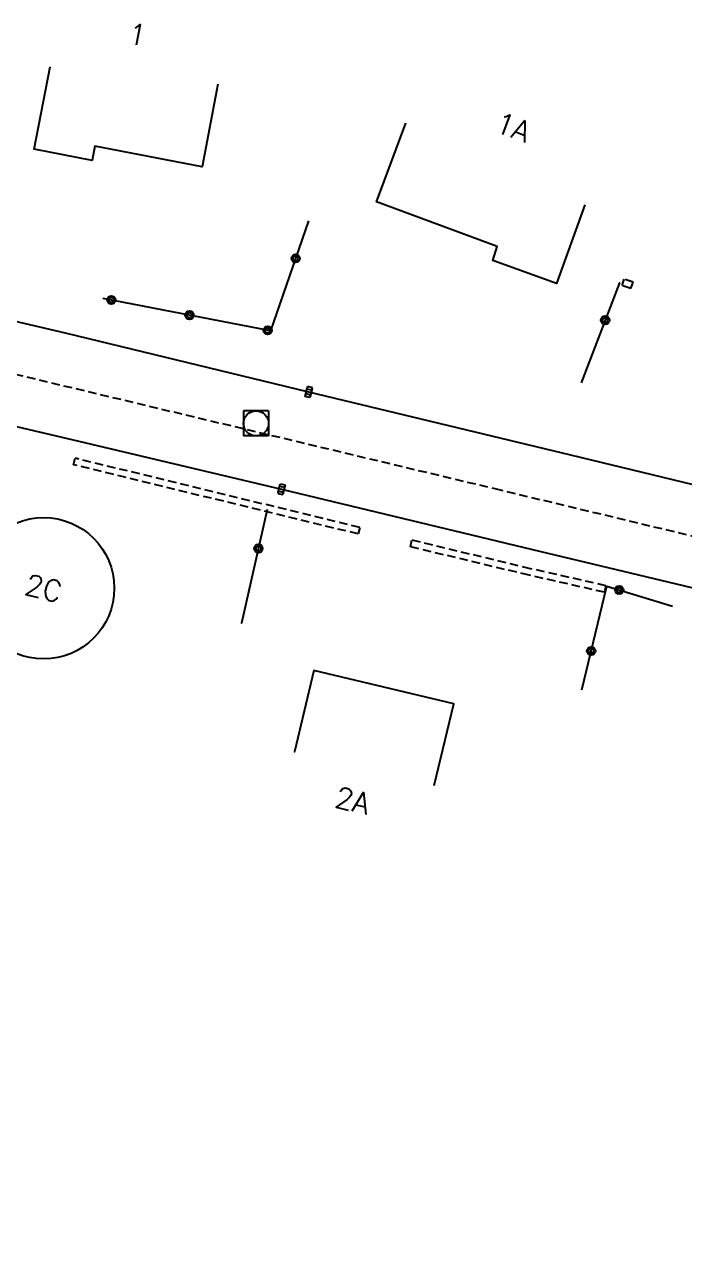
# Model space of a CAD drawing. Header units: millimetres. Extents: x 114000 to 115000, y 122000 to 123000.
# Drawn here: x 114818 to 114857.4, y 122380.9 to 122454.2 of the extents above; entities that cross this region are included whole.
import ezdxf
from ezdxf.enums import TextEntityAlignment as Align

# ---------------------------------------------------------------- set-up
doc = ezdxf.new("R2010")
doc.units = ezdxf.units.MM
doc.linetypes.add('DASHED', pattern=[0.75, 0.5, -0.25])
doc.layers.get('0').update_dxf_attribs({"linetype": 'CONTINUOUS'})
for name, color, linetype in [('W0001', 6, 'DASHED'), ('W0008', 7, 'CONTINUOUS'), ('W0100', 7, 'CONTINUOUS'), ('W0112', 1, 'DASHED'), ('W0322', 7, 'CONTINUOUS'), ('W0400', 7, 'CONTINUOUS'), ('W0420', 7, 'CONTINUOUS'), ('W0991', 7, 'CONTINUOUS'), ('W1102', 7, 'CONTINUOUS')]:
    doc.layers.add(name, color=color, linetype=linetype)
doc.styles.get("Standard").update_dxf_attribs({"font": 'romans.shx', "width": 0.85})

# ---------------------------------------------------------------- blocks, each defined once
blk = doc.blocks.new('t322o')
at = {"color": 0, "linetype": 'Continuous'}
for radius in [0.25, 0.15]:
    blk.add_circle((0, 0), radius, dxfattribs=at)
blk = doc.blocks.new('T400')
for p, q in [((-0.15, 0.3), (0.15, 0.3)), ((-0.15, -0.25), (-0.15, 0.3)), ((-0.15, 0.15), (0.15, 0.15)), ((-0.15, 0), (0.15, 0)), ((0.15, 0.3), (0.15, -0.25)), ((-0.15, -0.15), (0.15, -0.15)), ((-0.15, -0.25), (-0.15, -0.3)), ((-0.15, -0.3), (0.15, -0.3)), ((0.15, -0.3), (0.15, -0.25))]:
    blk.add_line(p, q)
blk = doc.blocks.new('T420')
for p, q in [((0.75, 0.75), (-0.75, 0.75)), ((-0.75, 0.75), (-0.75, -0.75)), ((0.75, 0.75), (0.75, -0.75)), ((0.75, -0.75), (-0.75, -0.75))]:
    blk.add_line(p, q)
blk.add_ellipse((0, 0), major_axis=(-0.53, 0.53), ratio=1, start_param=3.926991, end_param=10.210176)

msp = doc.modelspace()

# ---------------------------------------------------------------- linework, layer by layer
at = {"layer": 'W0001'}
msp.add_lwpolyline([(114801.908, 122424.439), (114805.175, 122430.692), (114809.848, 122433.027), (114814.518, 122434.1), (114846.066, 122426.576), (114879.25, 122418.63), (114897.844, 122413.991), (114909.025, 122410.782), (114939.264, 122401.02), (114976.808, 122388.458), (115000, 122380.879)], dxfattribs=at)
at = {"layer": 'W0008'}
msp.add_lwpolyline([(114873.878, 122422.955), (114850.608, 122428.56), (114834.974, 122432.326), (114820.47, 122435.83), (114809.983, 122438.289), (114800.612, 122440.572), (114799.996, 122437.88), (114797.009, 122426.141), (114806.807, 122422.737), (114808.147, 122425.769), (114812.765, 122431.382), (114820.506, 122429.583), (114833.349, 122426.542), (114848.33, 122422.956), (114871.78, 122417.34)], dxfattribs=at)
at = {"layer": 'W0100'}
for points in [[(114829.551, 122450.671), (114828.615, 122445.76), (114822.225, 122446.978), (114822.058, 122446.121), (114818.59, 122446.8), (114819.55, 122451.706), (114819.55, 122451.706), (114819.55, 122451.706), (114819.55, 122451.706), (114819.55, 122451.706), (114819.55, 122451.706), (114819.55, 122451.706), (114819.55, 122451.706), (114819.55, 122451.706), (114819.55, 122451.706), (114819.55, 122451.706), (114819.55, 122451.706), (114819.55, 122451.706), (114819.55, 122451.706), (114819.55, 122451.706), (114819.55, 122451.706), (114819.55, 122451.706), (114819.55, 122451.706), (114819.55, 122451.706), (114819.55, 122451.706), (114819.55, 122451.706), (114819.55, 122451.706), (114819.55, 122451.706), (114819.55, 122451.706), (114819.55, 122451.706), (114819.55, 122451.706), (114819.55, 122451.706), (114819.55, 122451.706), (114819.55, 122451.706), (114819.55, 122451.706), (114819.55, 122451.706), (114819.55, 122451.706), (114819.55, 122451.706), (114819.55, 122451.706), (114819.55, 122451.706), (114819.55, 122451.706), (114819.55, 122451.706), (114819.55, 122451.706), (114819.55, 122451.706), (114819.55, 122451.706), (114819.55, 122451.706), (114819.55, 122451.706), (114819.55, 122451.706), (114819.55, 122451.706), (114819.55, 122451.706), (114819.55, 122451.706), (114819.55, 122451.706), (114819.55, 122451.706), (114819.55, 122451.706), (114819.55, 122451.706), (114819.55, 122451.706), (114819.55, 122451.706), (114819.55, 122451.706), (114819.55, 122451.706), (114819.55, 122451.706), (114819.55, 122451.706), (114819.55, 122451.706), (114819.55, 122451.706), (114819.55, 122451.706), (114819.55, 122451.706), (114819.55, 122451.706), (114819.55, 122451.706), (114819.55, 122451.706), (114819.55, 122451.706), (114819.55, 122451.706), (114819.55, 122451.706), (114819.55, 122451.706), (114819.55, 122451.706), (114819.55, 122451.706), (114819.55, 122451.706), (114819.55, 122451.706), (114819.55, 122451.706), (114819.55, 122451.706), (114819.55, 122451.706), (114819.55, 122451.706), (114819.55, 122451.706), (114819.55, 122451.706), (114819.55, 122451.706), (114819.55, 122451.706), (114819.55, 122451.706), (114819.55, 122451.706), (114819.55, 122451.706), (114819.55, 122451.706), (114819.55, 122451.706), (114819.55, 122451.706), (114819.55, 122451.706), (114819.55, 122451.706), (114819.55, 122451.706), (114819.55, 122451.706), (114819.55, 122451.706), (114819.55, 122451.706), (114819.55, 122451.706), (114819.55, 122451.706), (114819.55, 122451.706), (114819.55, 122451.706), (114819.55, 122451.706), (114819.55, 122451.706), (114819.55, 122451.706), (114819.55, 122451.706), (114819.55, 122451.706), (114819.55, 122451.706), (114819.55, 122451.706), (114819.55, 122451.706), (114819.55, 122451.706), (114819.55, 122451.706), (114819.55, 122451.706), (114819.55, 122451.706), (114819.55, 122451.706), (114819.55, 122451.706), (114819.55, 122451.706), (114819.55, 122451.706), (114819.55, 122451.706), (114819.55, 122451.706), (114819.55, 122451.706), (114819.55, 122451.706)], [(114851.446, 122443.49), (114849.743, 122438.789), (114845.947, 122440.164), (114846.205, 122441.006), (114839.022, 122443.671), (114840.762, 122448.359), (114840.762, 122448.359), (114840.762, 122448.359), (114840.762, 122448.359), (114840.762, 122448.359), (114840.762, 122448.359), (114840.762, 122448.359), (114840.762, 122448.359), (114840.762, 122448.359), (114840.762, 122448.359), (114840.762, 122448.359), (114840.762, 122448.359), (114840.762, 122448.359), (114840.762, 122448.359), (114840.762, 122448.359), (114840.762, 122448.359), (114840.762, 122448.359), (114840.762, 122448.359), (114840.762, 122448.359), (114840.762, 122448.359), (114840.762, 122448.359), (114840.762, 122448.359), (114840.762, 122448.359), (114840.762, 122448.359), (114840.762, 122448.359), (114840.762, 122448.359), (114840.762, 122448.359), (114840.762, 122448.359), (114840.762, 122448.359), (114840.762, 122448.359), (114840.762, 122448.359), (114840.762, 122448.359), (114840.762, 122448.359), (114840.762, 122448.359), (114840.762, 122448.359), (114840.762, 122448.359), (114840.762, 122448.359), (114840.762, 122448.359), (114840.762, 122448.359), (114840.762, 122448.359), (114840.762, 122448.359), (114840.762, 122448.359), (114840.762, 122448.359), (114840.762, 122448.359), (114840.762, 122448.359), (114840.762, 122448.359), (114840.762, 122448.359), (114840.762, 122448.359), (114840.762, 122448.359), (114840.762, 122448.359), (114840.762, 122448.359), (114840.762, 122448.359), (114840.762, 122448.359), (114840.762, 122448.359), (114840.762, 122448.359), (114840.762, 122448.359), (114840.762, 122448.359), (114840.762, 122448.359), (114840.762, 122448.359), (114840.762, 122448.359), (114840.762, 122448.359), (114840.762, 122448.359), (114840.762, 122448.359), (114840.762, 122448.359), (114840.762, 122448.359), (114840.762, 122448.359), (114840.762, 122448.359), (114840.762, 122448.359), (114840.762, 122448.359), (114840.762, 122448.359), (114840.762, 122448.359), (114840.762, 122448.359), (114840.762, 122448.359), (114840.762, 122448.359), (114840.762, 122448.359), (114840.762, 122448.359), (114840.762, 122448.359), (114840.762, 122448.359), (114840.762, 122448.359), (114840.762, 122448.359), (114840.762, 122448.359), (114840.762, 122448.359), (114840.762, 122448.359), (114840.762, 122448.359), (114840.762, 122448.359), (114840.762, 122448.359), (114840.762, 122448.359), (114840.762, 122448.359), (114840.762, 122448.359), (114840.762, 122448.359), (114840.762, 122448.359), (114840.762, 122448.359), (114840.762, 122448.359), (114840.762, 122448.359), (114840.762, 122448.359), (114840.762, 122448.359), (114840.762, 122448.359), (114840.762, 122448.359), (114840.762, 122448.359), (114840.762, 122448.359), (114840.762, 122448.359), (114840.762, 122448.359), (114840.762, 122448.359), (114840.762, 122448.359), (114840.762, 122448.359), (114840.762, 122448.359), (114840.762, 122448.359), (114840.762, 122448.359), (114840.762, 122448.359), (114840.762, 122448.359), (114840.762, 122448.359), (114840.762, 122448.359), (114840.762, 122448.359), (114840.762, 122448.359), (114840.762, 122448.359)], [(114842.461, 122408.877), (114843.63, 122413.739), (114835.286, 122415.745), (114834.117, 122410.883), (114834.117, 122410.883), (114834.117, 122410.883), (114834.117, 122410.883), (114834.117, 122410.883), (114834.117, 122410.883), (114834.117, 122410.883), (114834.117, 122410.883), (114834.117, 122410.883), (114834.117, 122410.883), (114834.117, 122410.883), (114834.117, 122410.883), (114834.117, 122410.883), (114834.117, 122410.883), (114834.117, 122410.883), (114834.117, 122410.883), (114834.117, 122410.883), (114834.117, 122410.883), (114834.117, 122410.883), (114834.117, 122410.883), (114834.117, 122410.883), (114834.117, 122410.883), (114834.117, 122410.883), (114834.117, 122410.883), (114834.117, 122410.883), (114834.117, 122410.883), (114834.117, 122410.883), (114834.117, 122410.883), (114834.117, 122410.883), (114834.117, 122410.883), (114834.117, 122410.883), (114834.117, 122410.883), (114834.117, 122410.883), (114834.117, 122410.883), (114834.117, 122410.883), (114834.117, 122410.883), (114834.117, 122410.883), (114834.117, 122410.883), (114834.117, 122410.883), (114834.117, 122410.883), (114834.117, 122410.883), (114834.117, 122410.883), (114834.117, 122410.883), (114834.117, 122410.883), (114834.117, 122410.883), (114834.117, 122410.883), (114834.117, 122410.883), (114834.117, 122410.883), (114834.117, 122410.883), (114834.117, 122410.883), (114834.117, 122410.883), (114834.117, 122410.883), (114834.117, 122410.883), (114834.117, 122410.883), (114834.117, 122410.883), (114834.117, 122410.883), (114834.117, 122410.883), (114834.117, 122410.883), (114834.117, 122410.883), (114834.117, 122410.883), (114834.117, 122410.883), (114834.117, 122410.883), (114834.117, 122410.883), (114834.117, 122410.883), (114834.117, 122410.883), (114834.117, 122410.883), (114834.117, 122410.883), (114834.117, 122410.883), (114834.117, 122410.883), (114834.117, 122410.883), (114834.117, 122410.883), (114834.117, 122410.883), (114834.117, 122410.883), (114834.117, 122410.883), (114834.117, 122410.883), (114834.117, 122410.883), (114834.117, 122410.883), (114834.117, 122410.883), (114834.117, 122410.883), (114834.117, 122410.883), (114834.117, 122410.883), (114834.117, 122410.883), (114834.117, 122410.883), (114834.117, 122410.883), (114834.117, 122410.883), (114834.117, 122410.883), (114834.117, 122410.883), (114834.117, 122410.883), (114834.117, 122410.883), (114834.117, 122410.883), (114834.117, 122410.883), (114834.117, 122410.883), (114834.117, 122410.883), (114834.117, 122410.883), (114834.117, 122410.883), (114834.117, 122410.883), (114834.117, 122410.883), (114834.117, 122410.883), (114834.117, 122410.883), (114834.117, 122410.883), (114834.117, 122410.883), (114834.117, 122410.883), (114834.117, 122410.883), (114834.117, 122410.883), (114834.117, 122410.883), (114834.117, 122410.883), (114834.117, 122410.883), (114834.117, 122410.883), (114834.117, 122410.883), (114834.117, 122410.883), (114834.117, 122410.883), (114834.117, 122410.883), (114834.117, 122410.883), (114834.117, 122410.883), (114834.117, 122410.883), (114834.117, 122410.883), (114834.117, 122410.883)]]:
    msp.add_lwpolyline(points, dxfattribs=at)
at = {"layer": 'W0112'}
for points in [[(114854.189, 122438.491), (114854.32, 122438.869), (114853.773, 122439.059), (114853.642, 122438.681), (114853.642, 122438.681), (114853.642, 122438.681), (114853.642, 122438.681), (114853.642, 122438.681), (114853.642, 122438.681), (114853.642, 122438.681), (114853.642, 122438.681), (114853.642, 122438.681), (114853.642, 122438.681), (114853.642, 122438.681), (114853.642, 122438.681), (114853.642, 122438.681), (114853.642, 122438.681), (114853.642, 122438.681), (114853.642, 122438.681), (114853.642, 122438.681), (114853.642, 122438.681), (114853.642, 122438.681), (114853.642, 122438.681), (114853.642, 122438.681), (114853.642, 122438.681), (114853.642, 122438.681), (114853.642, 122438.681), (114853.642, 122438.681), (114853.642, 122438.681), (114853.642, 122438.681), (114853.642, 122438.681), (114853.642, 122438.681), (114853.642, 122438.681), (114853.642, 122438.681), (114853.642, 122438.681), (114853.642, 122438.681), (114853.642, 122438.681), (114853.642, 122438.681), (114853.642, 122438.681), (114853.642, 122438.681), (114853.642, 122438.681), (114853.642, 122438.681), (114853.642, 122438.681), (114853.642, 122438.681), (114853.642, 122438.681), (114853.642, 122438.681), (114853.642, 122438.681), (114853.642, 122438.681), (114853.642, 122438.681), (114853.642, 122438.681), (114853.642, 122438.681), (114853.642, 122438.681), (114853.642, 122438.681), (114853.642, 122438.681), (114853.642, 122438.681), (114853.642, 122438.681), (114853.642, 122438.681), (114853.642, 122438.681), (114853.642, 122438.681), (114853.642, 122438.681), (114853.642, 122438.681), (114853.642, 122438.681), (114853.642, 122438.681), (114853.642, 122438.681), (114853.642, 122438.681), (114853.642, 122438.681), (114853.642, 122438.681), (114853.642, 122438.681), (114853.642, 122438.681), (114853.642, 122438.681), (114853.642, 122438.681), (114853.642, 122438.681), (114853.642, 122438.681), (114853.642, 122438.681), (114853.642, 122438.681), (114853.642, 122438.681), (114853.642, 122438.681), (114853.642, 122438.681), (114853.642, 122438.681), (114853.642, 122438.681), (114853.642, 122438.681), (114853.642, 122438.681), (114853.642, 122438.681), (114853.642, 122438.681), (114853.642, 122438.681), (114853.642, 122438.681), (114853.642, 122438.681), (114853.642, 122438.681), (114853.642, 122438.681), (114853.642, 122438.681), (114853.642, 122438.681), (114853.642, 122438.681), (114853.642, 122438.681), (114853.642, 122438.681), (114853.642, 122438.681), (114853.642, 122438.681), (114853.642, 122438.681), (114853.642, 122438.681), (114853.642, 122438.681), (114853.642, 122438.681), (114853.642, 122438.681), (114853.642, 122438.681), (114853.642, 122438.681), (114853.642, 122438.681), (114853.642, 122438.681), (114853.642, 122438.681), (114853.642, 122438.681), (114853.642, 122438.681), (114853.642, 122438.681), (114853.642, 122438.681), (114853.642, 122438.681), (114853.642, 122438.681), (114853.642, 122438.681), (114853.642, 122438.681), (114853.642, 122438.681), (114853.642, 122438.681), (114853.642, 122438.681), (114853.642, 122438.681), (114853.642, 122438.681), (114853.642, 122438.681)], [(114854.189, 122438.491), (114853.642, 122438.681), (114853.642, 122438.681), (114853.642, 122438.681), (114853.642, 122438.681), (114853.642, 122438.681), (114853.642, 122438.681), (114853.642, 122438.681), (114853.642, 122438.681), (114853.642, 122438.681), (114853.642, 122438.681), (114853.642, 122438.681), (114853.642, 122438.681), (114853.642, 122438.681), (114853.642, 122438.681), (114853.642, 122438.681), (114853.642, 122438.681), (114853.642, 122438.681), (114853.642, 122438.681), (114853.642, 122438.681), (114853.642, 122438.681), (114853.642, 122438.681), (114853.642, 122438.681), (114853.642, 122438.681), (114853.642, 122438.681), (114853.642, 122438.681), (114853.642, 122438.681), (114853.642, 122438.681), (114853.642, 122438.681), (114853.642, 122438.681), (114853.642, 122438.681), (114853.642, 122438.681), (114853.642, 122438.681), (114853.642, 122438.681), (114853.642, 122438.681), (114853.642, 122438.681), (114853.642, 122438.681), (114853.642, 122438.681), (114853.642, 122438.681), (114853.642, 122438.681), (114853.642, 122438.681), (114853.642, 122438.681), (114853.642, 122438.681), (114853.642, 122438.681), (114853.642, 122438.681), (114853.642, 122438.681), (114853.642, 122438.681), (114853.642, 122438.681), (114853.642, 122438.681), (114853.642, 122438.681), (114853.642, 122438.681), (114853.642, 122438.681), (114853.642, 122438.681), (114853.642, 122438.681), (114853.642, 122438.681), (114853.642, 122438.681), (114853.642, 122438.681), (114853.642, 122438.681), (114853.642, 122438.681), (114853.642, 122438.681), (114853.642, 122438.681), (114853.642, 122438.681), (114853.642, 122438.681), (114853.642, 122438.681), (114853.642, 122438.681), (114853.642, 122438.681), (114853.642, 122438.681), (114853.642, 122438.681), (114853.642, 122438.681), (114853.642, 122438.681), (114853.642, 122438.681), (114853.642, 122438.681), (114853.642, 122438.681), (114853.642, 122438.681), (114853.642, 122438.681), (114853.642, 122438.681), (114853.642, 122438.681), (114853.642, 122438.681), (114853.642, 122438.681), (114853.642, 122438.681), (114853.642, 122438.681), (114853.642, 122438.681), (114853.642, 122438.681), (114853.642, 122438.681), (114853.642, 122438.681), (114853.642, 122438.681), (114853.642, 122438.681), (114853.642, 122438.681), (114853.642, 122438.681), (114853.642, 122438.681), (114853.642, 122438.681), (114853.642, 122438.681), (114853.642, 122438.681), (114853.642, 122438.681), (114853.642, 122438.681), (114853.642, 122438.681), (114853.642, 122438.681), (114853.642, 122438.681), (114853.642, 122438.681), (114853.642, 122438.681), (114853.642, 122438.681), (114853.642, 122438.681), (114853.642, 122438.681), (114853.642, 122438.681), (114853.642, 122438.681), (114853.642, 122438.681), (114853.642, 122438.681), (114853.642, 122438.681), (114853.642, 122438.681), (114853.642, 122438.681), (114853.642, 122438.681), (114853.642, 122438.681), (114853.642, 122438.681), (114853.642, 122438.681), (114853.642, 122438.681), (114853.642, 122438.681), (114853.642, 122438.681), (114853.642, 122438.681), (114853.642, 122438.681), (114853.642, 122438.681)], [(114838.017, 122424.261), (114837.923, 122423.872), (114820.944, 122427.997), (114821.039, 122428.386), (114821.039, 122428.386), (114821.039, 122428.386), (114821.039, 122428.386), (114821.039, 122428.386), (114821.039, 122428.386), (114821.039, 122428.386), (114821.039, 122428.386), (114821.039, 122428.386), (114821.039, 122428.386), (114821.039, 122428.386), (114821.039, 122428.386), (114821.039, 122428.386), (114821.039, 122428.386), (114821.039, 122428.386), (114821.039, 122428.386), (114821.039, 122428.386), (114821.039, 122428.386), (114821.039, 122428.386), (114821.039, 122428.386), (114821.039, 122428.386), (114821.039, 122428.386), (114821.039, 122428.386), (114821.039, 122428.386), (114821.039, 122428.386), (114821.039, 122428.386), (114821.039, 122428.386), (114821.039, 122428.386), (114821.039, 122428.386), (114821.039, 122428.386), (114821.039, 122428.386), (114821.039, 122428.386), (114821.039, 122428.386), (114821.039, 122428.386), (114821.039, 122428.386), (114821.039, 122428.386), (114821.039, 122428.386), (114821.039, 122428.386), (114821.039, 122428.386), (114821.039, 122428.386), (114821.039, 122428.386), (114821.039, 122428.386), (114821.039, 122428.386), (114821.039, 122428.386), (114821.039, 122428.386), (114821.039, 122428.386), (114821.039, 122428.386), (114821.039, 122428.386), (114821.039, 122428.386), (114821.039, 122428.386), (114821.039, 122428.386), (114821.039, 122428.386), (114821.039, 122428.386), (114821.039, 122428.386), (114821.039, 122428.386), (114821.039, 122428.386), (114821.039, 122428.386), (114821.039, 122428.386), (114821.039, 122428.386), (114821.039, 122428.386), (114821.039, 122428.386), (114821.039, 122428.386), (114821.039, 122428.386), (114821.039, 122428.386), (114821.039, 122428.386), (114821.039, 122428.386), (114821.039, 122428.386), (114821.039, 122428.386), (114821.039, 122428.386), (114821.039, 122428.386), (114821.039, 122428.386), (114821.039, 122428.386), (114821.039, 122428.386), (114821.039, 122428.386), (114821.039, 122428.386), (114821.039, 122428.386), (114821.039, 122428.386), (114821.039, 122428.386), (114821.039, 122428.386), (114821.039, 122428.386), (114821.039, 122428.386), (114821.039, 122428.386), (114821.039, 122428.386), (114821.039, 122428.386), (114821.039, 122428.386), (114821.039, 122428.386), (114821.039, 122428.386), (114821.039, 122428.386), (114821.039, 122428.386), (114821.039, 122428.386), (114821.039, 122428.386), (114821.039, 122428.386), (114821.039, 122428.386), (114821.039, 122428.386), (114821.039, 122428.386), (114821.039, 122428.386), (114821.039, 122428.386), (114821.039, 122428.386), (114821.039, 122428.386), (114821.039, 122428.386), (114821.039, 122428.386), (114821.039, 122428.386), (114821.039, 122428.386), (114821.039, 122428.386), (114821.039, 122428.386), (114821.039, 122428.386), (114821.039, 122428.386), (114821.039, 122428.386), (114821.039, 122428.386), (114821.039, 122428.386), (114821.039, 122428.386), (114821.039, 122428.386), (114821.039, 122428.386), (114821.039, 122428.386), (114821.039, 122428.386), (114821.039, 122428.386), (114821.039, 122428.386)], [(114838.017, 122424.261), (114821.039, 122428.386), (114821.039, 122428.386), (114821.039, 122428.386), (114821.039, 122428.386), (114821.039, 122428.386), (114821.039, 122428.386), (114821.039, 122428.386), (114821.039, 122428.386), (114821.039, 122428.386), (114821.039, 122428.386), (114821.039, 122428.386), (114821.039, 122428.386), (114821.039, 122428.386), (114821.039, 122428.386), (114821.039, 122428.386), (114821.039, 122428.386), (114821.039, 122428.386), (114821.039, 122428.386), (114821.039, 122428.386), (114821.039, 122428.386), (114821.039, 122428.386), (114821.039, 122428.386), (114821.039, 122428.386), (114821.039, 122428.386), (114821.039, 122428.386), (114821.039, 122428.386), (114821.039, 122428.386), (114821.039, 122428.386), (114821.039, 122428.386), (114821.039, 122428.386), (114821.039, 122428.386), (114821.039, 122428.386), (114821.039, 122428.386), (114821.039, 122428.386), (114821.039, 122428.386), (114821.039, 122428.386), (114821.039, 122428.386), (114821.039, 122428.386), (114821.039, 122428.386), (114821.039, 122428.386), (114821.039, 122428.386), (114821.039, 122428.386), (114821.039, 122428.386), (114821.039, 122428.386), (114821.039, 122428.386), (114821.039, 122428.386), (114821.039, 122428.386), (114821.039, 122428.386), (114821.039, 122428.386), (114821.039, 122428.386), (114821.039, 122428.386), (114821.039, 122428.386), (114821.039, 122428.386), (114821.039, 122428.386), (114821.039, 122428.386), (114821.039, 122428.386), (114821.039, 122428.386), (114821.039, 122428.386), (114821.039, 122428.386), (114821.039, 122428.386), (114821.039, 122428.386), (114821.039, 122428.386), (114821.039, 122428.386), (114821.039, 122428.386), (114821.039, 122428.386), (114821.039, 122428.386), (114821.039, 122428.386), (114821.039, 122428.386), (114821.039, 122428.386), (114821.039, 122428.386), (114821.039, 122428.386), (114821.039, 122428.386), (114821.039, 122428.386), (114821.039, 122428.386), (114821.039, 122428.386), (114821.039, 122428.386), (114821.039, 122428.386), (114821.039, 122428.386), (114821.039, 122428.386), (114821.039, 122428.386), (114821.039, 122428.386), (114821.039, 122428.386), (114821.039, 122428.386), (114821.039, 122428.386), (114821.039, 122428.386), (114821.039, 122428.386), (114821.039, 122428.386), (114821.039, 122428.386), (114821.039, 122428.386), (114821.039, 122428.386), (114821.039, 122428.386), (114821.039, 122428.386), (114821.039, 122428.386), (114821.039, 122428.386), (114821.039, 122428.386), (114821.039, 122428.386), (114821.039, 122428.386), (114821.039, 122428.386), (114821.039, 122428.386), (114821.039, 122428.386), (114821.039, 122428.386), (114821.039, 122428.386), (114821.039, 122428.386), (114821.039, 122428.386), (114821.039, 122428.386), (114821.039, 122428.386), (114821.039, 122428.386), (114821.039, 122428.386), (114821.039, 122428.386), (114821.039, 122428.386), (114821.039, 122428.386), (114821.039, 122428.386), (114821.039, 122428.386), (114821.039, 122428.386), (114821.039, 122428.386), (114821.039, 122428.386), (114821.039, 122428.386), (114821.039, 122428.386), (114821.039, 122428.386)], [(114852.701, 122420.79), (114852.614, 122420.4), (114848.113, 122421.414), (114841.035, 122423.11), (114841.129, 122423.499), (114841.129, 122423.499), (114841.129, 122423.499), (114841.129, 122423.499), (114841.129, 122423.499), (114841.129, 122423.499), (114841.129, 122423.499), (114841.129, 122423.499), (114841.129, 122423.499), (114841.129, 122423.499), (114841.129, 122423.499), (114841.129, 122423.499), (114841.129, 122423.499), (114841.129, 122423.499), (114841.129, 122423.499), (114841.129, 122423.499), (114841.129, 122423.499), (114841.129, 122423.499), (114841.129, 122423.499), (114841.129, 122423.499), (114841.129, 122423.499), (114841.129, 122423.499), (114841.129, 122423.499), (114841.129, 122423.499), (114841.129, 122423.499), (114841.129, 122423.499), (114841.129, 122423.499), (114841.129, 122423.499), (114841.129, 122423.499), (114841.129, 122423.499), (114841.129, 122423.499), (114841.129, 122423.499), (114841.129, 122423.499), (114841.129, 122423.499), (114841.129, 122423.499), (114841.129, 122423.499), (114841.129, 122423.499), (114841.129, 122423.499), (114841.129, 122423.499), (114841.129, 122423.499), (114841.129, 122423.499), (114841.129, 122423.499), (114841.129, 122423.499), (114841.129, 122423.499), (114841.129, 122423.499), (114841.129, 122423.499), (114841.129, 122423.499), (114841.129, 122423.499), (114841.129, 122423.499), (114841.129, 122423.499), (114841.129, 122423.499), (114841.129, 122423.499), (114841.129, 122423.499), (114841.129, 122423.499), (114841.129, 122423.499), (114841.129, 122423.499), (114841.129, 122423.499), (114841.129, 122423.499), (114841.129, 122423.499), (114841.129, 122423.499), (114841.129, 122423.499), (114841.129, 122423.499), (114841.129, 122423.499), (114841.129, 122423.499), (114841.129, 122423.499), (114841.129, 122423.499), (114841.129, 122423.499), (114841.129, 122423.499), (114841.129, 122423.499), (114841.129, 122423.499), (114841.129, 122423.499), (114841.129, 122423.499), (114841.129, 122423.499), (114841.129, 122423.499), (114841.129, 122423.499), (114841.129, 122423.499), (114841.129, 122423.499), (114841.129, 122423.499), (114841.129, 122423.499), (114841.129, 122423.499), (114841.129, 122423.499), (114841.129, 122423.499), (114841.129, 122423.499), (114841.129, 122423.499), (114841.129, 122423.499), (114841.129, 122423.499), (114841.129, 122423.499), (114841.129, 122423.499), (114841.129, 122423.499), (114841.129, 122423.499), (114841.129, 122423.499), (114841.129, 122423.499), (114841.129, 122423.499), (114841.129, 122423.499), (114841.129, 122423.499), (114841.129, 122423.499), (114841.129, 122423.499), (114841.129, 122423.499), (114841.129, 122423.499), (114841.129, 122423.499), (114841.129, 122423.499), (114841.129, 122423.499), (114841.129, 122423.499), (114841.129, 122423.499), (114841.129, 122423.499), (114841.129, 122423.499), (114841.129, 122423.499), (114841.129, 122423.499), (114841.129, 122423.499), (114841.129, 122423.499), (114841.129, 122423.499), (114841.129, 122423.499), (114841.129, 122423.499), (114841.129, 122423.499), (114841.129, 122423.499), (114841.129, 122423.499)], [(114852.701, 122420.79), (114848.204, 122421.804), (114841.129, 122423.499), (114841.129, 122423.499), (114841.129, 122423.499), (114841.129, 122423.499), (114841.129, 122423.499), (114841.129, 122423.499), (114841.129, 122423.499), (114841.129, 122423.499), (114841.129, 122423.499), (114841.129, 122423.499), (114841.129, 122423.499), (114841.129, 122423.499), (114841.129, 122423.499), (114841.129, 122423.499), (114841.129, 122423.499), (114841.129, 122423.499), (114841.129, 122423.499), (114841.129, 122423.499), (114841.129, 122423.499), (114841.129, 122423.499), (114841.129, 122423.499), (114841.129, 122423.499), (114841.129, 122423.499), (114841.129, 122423.499), (114841.129, 122423.499), (114841.129, 122423.499), (114841.129, 122423.499), (114841.129, 122423.499), (114841.129, 122423.499), (114841.129, 122423.499), (114841.129, 122423.499), (114841.129, 122423.499), (114841.129, 122423.499), (114841.129, 122423.499), (114841.129, 122423.499), (114841.129, 122423.499), (114841.129, 122423.499), (114841.129, 122423.499), (114841.129, 122423.499), (114841.129, 122423.499), (114841.129, 122423.499), (114841.129, 122423.499), (114841.129, 122423.499), (114841.129, 122423.499), (114841.129, 122423.499), (114841.129, 122423.499), (114841.129, 122423.499), (114841.129, 122423.499), (114841.129, 122423.499), (114841.129, 122423.499), (114841.129, 122423.499), (114841.129, 122423.499), (114841.129, 122423.499), (114841.129, 122423.499), (114841.129, 122423.499), (114841.129, 122423.499), (114841.129, 122423.499), (114841.129, 122423.499), (114841.129, 122423.499), (114841.129, 122423.499), (114841.129, 122423.499), (114841.129, 122423.499), (114841.129, 122423.499), (114841.129, 122423.499), (114841.129, 122423.499), (114841.129, 122423.499), (114841.129, 122423.499), (114841.129, 122423.499), (114841.129, 122423.499), (114841.129, 122423.499), (114841.129, 122423.499), (114841.129, 122423.499), (114841.129, 122423.499), (114841.129, 122423.499), (114841.129, 122423.499), (114841.129, 122423.499), (114841.129, 122423.499), (114841.129, 122423.499), (114841.129, 122423.499), (114841.129, 122423.499), (114841.129, 122423.499), (114841.129, 122423.499), (114841.129, 122423.499), (114841.129, 122423.499), (114841.129, 122423.499), (114841.129, 122423.499), (114841.129, 122423.499), (114841.129, 122423.499), (114841.129, 122423.499), (114841.129, 122423.499), (114841.129, 122423.499), (114841.129, 122423.499), (114841.129, 122423.499), (114841.129, 122423.499), (114841.129, 122423.499), (114841.129, 122423.499), (114841.129, 122423.499), (114841.129, 122423.499), (114841.129, 122423.499), (114841.129, 122423.499), (114841.129, 122423.499), (114841.129, 122423.499), (114841.129, 122423.499), (114841.129, 122423.499), (114841.129, 122423.499), (114841.129, 122423.499), (114841.129, 122423.499), (114841.129, 122423.499), (114841.129, 122423.499), (114841.129, 122423.499), (114841.129, 122423.499), (114841.129, 122423.499), (114841.129, 122423.499), (114841.129, 122423.499), (114841.129, 122423.499), (114841.129, 122423.499), (114841.129, 122423.499), (114841.129, 122423.499)]]:
    msp.add_lwpolyline(points, dxfattribs=at)
at = {"layer": 'W0322'}
for points in [[(114834.97, 122442.539), (114832.696, 122435.972), (114822.712, 122437.914), (114822.712, 122437.914), (114822.712, 122437.914), (114822.712, 122437.914), (114822.712, 122437.914), (114822.712, 122437.914), (114822.712, 122437.914), (114822.712, 122437.914), (114822.712, 122437.914), (114822.712, 122437.914), (114822.712, 122437.914), (114822.712, 122437.914), (114822.712, 122437.914), (114822.712, 122437.914), (114822.712, 122437.914), (114822.712, 122437.914), (114822.712, 122437.914), (114822.712, 122437.914), (114822.712, 122437.914), (114822.712, 122437.914), (114822.712, 122437.914), (114822.712, 122437.914), (114822.712, 122437.914), (114822.712, 122437.914), (114822.712, 122437.914), (114822.712, 122437.914), (114822.712, 122437.914), (114822.712, 122437.914), (114822.712, 122437.914), (114822.712, 122437.914), (114822.712, 122437.914), (114822.712, 122437.914), (114822.712, 122437.914), (114822.712, 122437.914), (114822.712, 122437.914), (114822.712, 122437.914), (114822.712, 122437.914), (114822.712, 122437.914), (114822.712, 122437.914), (114822.712, 122437.914), (114822.712, 122437.914), (114822.712, 122437.914), (114822.712, 122437.914), (114822.712, 122437.914), (114822.712, 122437.914), (114822.712, 122437.914), (114822.712, 122437.914), (114822.712, 122437.914), (114822.712, 122437.914), (114822.712, 122437.914), (114822.712, 122437.914), (114822.712, 122437.914), (114822.712, 122437.914), (114822.712, 122437.914), (114822.712, 122437.914), (114822.712, 122437.914), (114822.712, 122437.914), (114822.712, 122437.914), (114822.712, 122437.914), (114822.712, 122437.914), (114822.712, 122437.914), (114822.712, 122437.914), (114822.712, 122437.914), (114822.712, 122437.914), (114822.712, 122437.914), (114822.712, 122437.914), (114822.712, 122437.914), (114822.712, 122437.914), (114822.712, 122437.914), (114822.712, 122437.914), (114822.712, 122437.914), (114822.712, 122437.914), (114822.712, 122437.914), (114822.712, 122437.914), (114822.712, 122437.914), (114822.712, 122437.914), (114822.712, 122437.914), (114822.712, 122437.914), (114822.712, 122437.914), (114822.712, 122437.914), (114822.712, 122437.914), (114822.712, 122437.914), (114822.712, 122437.914), (114822.712, 122437.914), (114822.712, 122437.914), (114822.712, 122437.914), (114822.712, 122437.914), (114822.712, 122437.914), (114822.712, 122437.914), (114822.712, 122437.914), (114822.712, 122437.914), (114822.712, 122437.914), (114822.712, 122437.914), (114822.712, 122437.914), (114822.712, 122437.914), (114822.712, 122437.914), (114822.712, 122437.914), (114822.712, 122437.914), (114822.712, 122437.914)], [(114853.504, 122438.83), (114853.504, 122438.83), (114853.504, 122438.83), (114853.504, 122438.83), (114853.504, 122438.83), (114853.504, 122438.83), (114853.504, 122438.83), (114853.504, 122438.83), (114853.504, 122438.83), (114853.504, 122438.83), (114853.504, 122438.83), (114853.504, 122438.83), (114853.504, 122438.83), (114853.504, 122438.83), (114853.504, 122438.83), (114853.504, 122438.83), (114853.504, 122438.83), (114853.504, 122438.83), (114853.504, 122438.83), (114851.222, 122432.871)], [(114853.504, 122438.83), (114853.504, 122438.83), (114853.504, 122438.83), (114853.504, 122438.83), (114853.504, 122438.83), (114853.504, 122438.83), (114853.504, 122438.83), (114853.504, 122438.83), (114853.504, 122438.83), (114853.504, 122438.83), (114853.504, 122438.83), (114853.504, 122438.83), (114853.504, 122438.83), (114853.504, 122438.83), (114853.504, 122438.83), (114853.504, 122438.83), (114853.504, 122438.83), (114853.504, 122438.83), (114853.504, 122438.83), (114853.504, 122438.83), (114853.504, 122438.83), (114853.504, 122438.83), (114853.504, 122438.83), (114853.504, 122438.83), (114853.504, 122438.83), (114853.504, 122438.83), (114853.504, 122438.83), (114853.504, 122438.83), (114853.504, 122438.83), (114853.504, 122438.83), (114853.504, 122438.83), (114853.504, 122438.83), (114853.504, 122438.83), (114853.504, 122438.83), (114853.504, 122438.83), (114853.504, 122438.83), (114853.504, 122438.83), (114853.504, 122438.83), (114853.504, 122438.83), (114853.504, 122438.83), (114853.504, 122438.83), (114853.504, 122438.83), (114853.504, 122438.83), (114853.504, 122438.83), (114853.504, 122438.83), (114853.504, 122438.83), (114853.504, 122438.83), (114853.504, 122438.83), (114853.504, 122438.83), (114853.504, 122438.83), (114853.504, 122438.83), (114853.504, 122438.83), (114853.504, 122438.83), (114853.504, 122438.83), (114853.504, 122438.83), (114853.504, 122438.83), (114853.504, 122438.83), (114853.504, 122438.83), (114853.504, 122438.83), (114853.504, 122438.83), (114853.504, 122438.83), (114853.504, 122438.83), (114853.504, 122438.83), (114853.504, 122438.83), (114853.504, 122438.83), (114853.504, 122438.83), (114853.504, 122438.83), (114853.504, 122438.83), (114853.504, 122438.83), (114853.504, 122438.83), (114853.504, 122438.83), (114853.504, 122438.83), (114853.504, 122438.83), (114853.504, 122438.83), (114853.504, 122438.83), (114853.504, 122438.83), (114853.504, 122438.83), (114853.504, 122438.83), (114853.504, 122438.83), (114853.504, 122438.83), (114853.504, 122438.83), (114853.504, 122438.83), (114853.504, 122438.83), (114853.504, 122438.83), (114853.504, 122438.83), (114853.504, 122438.83), (114853.504, 122438.83), (114853.504, 122438.83), (114853.504, 122438.83), (114853.504, 122438.83), (114853.504, 122438.83), (114853.504, 122438.83), (114853.504, 122438.83), (114853.504, 122438.83), (114853.504, 122438.83), (114853.504, 122438.83), (114853.504, 122438.83), (114853.504, 122438.83), (114853.504, 122438.83), (114853.504, 122438.83), (114853.504, 122438.83)], [(114822.712, 122437.914), (114822.712, 122437.914), (114822.712, 122437.914), (114822.712, 122437.914), (114822.712, 122437.914), (114822.712, 122437.914), (114822.712, 122437.914), (114822.712, 122437.914), (114822.712, 122437.914), (114822.712, 122437.914), (114822.712, 122437.914), (114822.712, 122437.914), (114822.712, 122437.914), (114822.712, 122437.914), (114822.712, 122437.914), (114822.712, 122437.914), (114822.712, 122437.914), (114822.712, 122437.914), (114822.712, 122437.914), (114822.712, 122437.914)], [(114832.498, 122425.322), (114830.972, 122418.558), (114830.972, 122418.558), (114830.972, 122418.558), (114830.972, 122418.558), (114830.972, 122418.558), (114830.972, 122418.558), (114830.972, 122418.558), (114830.972, 122418.558), (114830.972, 122418.558), (114830.972, 122418.558), (114830.972, 122418.558), (114830.972, 122418.558), (114830.972, 122418.558), (114830.972, 122418.558), (114830.972, 122418.558), (114830.972, 122418.558), (114830.972, 122418.558), (114830.972, 122418.558), (114830.972, 122418.558), (114830.972, 122418.558), (114830.972, 122418.558), (114830.972, 122418.558), (114830.972, 122418.558), (114830.972, 122418.558), (114830.972, 122418.558), (114830.972, 122418.558), (114830.972, 122418.558), (114830.972, 122418.558), (114830.972, 122418.558), (114830.972, 122418.558), (114830.972, 122418.558), (114830.972, 122418.558), (114830.972, 122418.558), (114830.972, 122418.558), (114830.972, 122418.558), (114830.972, 122418.558), (114830.972, 122418.558), (114830.972, 122418.558), (114830.972, 122418.558), (114830.972, 122418.558), (114830.972, 122418.558), (114830.972, 122418.558), (114830.972, 122418.558), (114830.972, 122418.558), (114830.972, 122418.558), (114830.972, 122418.558), (114830.972, 122418.558), (114830.972, 122418.558), (114830.972, 122418.558), (114830.972, 122418.558), (114830.972, 122418.558), (114830.972, 122418.558), (114830.972, 122418.558), (114830.972, 122418.558), (114830.972, 122418.558), (114830.972, 122418.558), (114830.972, 122418.558), (114830.972, 122418.558), (114830.972, 122418.558), (114830.972, 122418.558), (114830.972, 122418.558), (114830.972, 122418.558), (114830.972, 122418.558), (114830.972, 122418.558), (114830.972, 122418.558), (114830.972, 122418.558), (114830.972, 122418.558), (114830.972, 122418.558), (114830.972, 122418.558), (114830.972, 122418.558), (114830.972, 122418.558), (114830.972, 122418.558), (114830.972, 122418.558), (114830.972, 122418.558), (114830.972, 122418.558), (114830.972, 122418.558), (114830.972, 122418.558), (114830.972, 122418.558), (114830.972, 122418.558), (114830.972, 122418.558), (114830.972, 122418.558), (114830.972, 122418.558), (114830.972, 122418.558), (114830.972, 122418.558), (114830.972, 122418.558), (114830.972, 122418.558), (114830.972, 122418.558), (114830.972, 122418.558), (114830.972, 122418.558), (114830.972, 122418.558), (114830.972, 122418.558), (114830.972, 122418.558), (114830.972, 122418.558), (114830.972, 122418.558), (114830.972, 122418.558), (114830.972, 122418.558), (114830.972, 122418.558), (114830.972, 122418.558), (114830.972, 122418.558), (114830.972, 122418.558)], [(114851.266, 122414.59), (114851.266, 122414.59), (114851.266, 122414.59), (114851.266, 122414.59), (114851.266, 122414.59), (114851.266, 122414.59), (114851.266, 122414.59), (114851.266, 122414.59), (114851.266, 122414.59), (114851.266, 122414.59), (114851.266, 122414.59), (114851.266, 122414.59), (114851.266, 122414.59), (114851.266, 122414.59), (114851.266, 122414.59), (114851.266, 122414.59), (114851.266, 122414.59), (114851.266, 122414.59), (114852.747, 122420.759), (114856.664, 122419.563)], [(114830.972, 122418.558), (114830.972, 122418.558), (114830.972, 122418.558), (114830.972, 122418.558), (114830.972, 122418.558), (114830.972, 122418.558), (114830.972, 122418.558), (114830.972, 122418.558), (114830.972, 122418.558), (114830.972, 122418.558), (114830.972, 122418.558), (114830.972, 122418.558), (114830.972, 122418.558), (114830.972, 122418.558), (114830.972, 122418.558), (114830.972, 122418.558), (114830.972, 122418.558), (114830.972, 122418.558), (114830.972, 122418.558), (114830.972, 122418.558)], [(114851.266, 122414.59), (114851.266, 122414.59), (114851.266, 122414.59), (114851.266, 122414.59), (114851.266, 122414.59), (114851.266, 122414.59), (114851.266, 122414.59), (114851.266, 122414.59), (114851.266, 122414.59), (114851.266, 122414.59), (114851.266, 122414.59), (114851.266, 122414.59), (114851.266, 122414.59), (114851.266, 122414.59), (114851.266, 122414.59), (114851.266, 122414.59), (114851.266, 122414.59), (114851.266, 122414.59), (114851.266, 122414.59), (114851.266, 122414.59), (114851.266, 122414.59), (114851.266, 122414.59), (114851.266, 122414.59), (114851.266, 122414.59), (114851.266, 122414.59), (114851.266, 122414.59), (114851.266, 122414.59), (114851.266, 122414.59), (114851.266, 122414.59), (114851.266, 122414.59), (114851.266, 122414.59), (114851.266, 122414.59), (114851.266, 122414.59), (114851.266, 122414.59), (114851.266, 122414.59), (114851.266, 122414.59), (114851.266, 122414.59), (114851.266, 122414.59), (114851.266, 122414.59), (114851.266, 122414.59), (114851.266, 122414.59), (114851.266, 122414.59), (114851.266, 122414.59), (114851.266, 122414.59), (114851.266, 122414.59), (114851.266, 122414.59), (114851.266, 122414.59), (114851.266, 122414.59), (114851.266, 122414.59), (114851.266, 122414.59), (114851.266, 122414.59), (114851.266, 122414.59), (114851.266, 122414.59), (114851.266, 122414.59), (114851.266, 122414.59), (114851.266, 122414.59), (114851.266, 122414.59), (114851.266, 122414.59), (114851.266, 122414.59), (114851.266, 122414.59), (114851.266, 122414.59), (114851.266, 122414.59), (114851.266, 122414.59), (114851.266, 122414.59), (114851.266, 122414.59), (114851.266, 122414.59), (114851.266, 122414.59), (114851.266, 122414.59), (114851.266, 122414.59), (114851.266, 122414.59), (114851.266, 122414.59), (114851.266, 122414.59), (114851.266, 122414.59), (114851.266, 122414.59), (114851.266, 122414.59), (114851.266, 122414.59), (114851.266, 122414.59), (114851.266, 122414.59), (114851.266, 122414.59), (114851.266, 122414.59), (114851.266, 122414.59), (114851.266, 122414.59), (114851.266, 122414.59), (114851.266, 122414.59), (114851.266, 122414.59), (114851.266, 122414.59), (114851.266, 122414.59), (114851.266, 122414.59), (114851.266, 122414.59), (114851.266, 122414.59), (114851.266, 122414.59), (114851.266, 122414.59), (114851.266, 122414.59), (114851.266, 122414.59), (114851.266, 122414.59), (114851.266, 122414.59), (114851.266, 122414.59), (114851.266, 122414.59), (114851.266, 122414.59), (114851.266, 122414.59), (114851.266, 122414.59)]]:
    msp.add_lwpolyline(points, dxfattribs=at)
at = {"layer": 'W1102'}
msp.add_circle((114819.161, 122420.64), 4.214, dxfattribs=at)

# ---------------------------------------------------------------- block references
at = {"layer": 'W0322'}
for p, rotation in [((114834.193, 122440.295), 250.9001078584428), ((114823.199, 122437.819), 168.9928725721057), ((114827.861, 122436.912), 168.9928725721057), ((114852.655, 122436.612), 249.0456811038624), ((114832.524, 122436.005), 168.9928725721057), ((114831.975, 122423.005), 257.2864741637587), ((114853.494, 122420.531), 343.020694317936), ((114851.82, 122416.899), 76.50053081963327)]:
    msp.add_blockref('t322o', p, dxfattribs=dict(at, rotation=rotation))
at = {"layer": 'W0400'}
for p, rotation in [((114834.974, 122432.326), 166.4582736459701), ((114833.349, 122426.542), 346.5394879585309)]:
    msp.add_blockref('T400', p, dxfattribs=dict(at, rotation=rotation))
at = {"layer": 'W0420'}
msp.add_blockref('T420', (114831.833, 122430.461), dxfattribs=at)

# ---------------------------------------------------------------- texts
at = {"layer": 'W0991'}
for s, rotation, p in [('1', 349.20357, (114824.751, 122453.623)), ('1A', 339.64228, (114847.152, 122448.121)), ('2C', 346.23125, (114819.161, 122420.64)), ('2A', 346.48349, (114837.582, 122407.994))]:
    msp.add_text(s, height=1.25, rotation=rotation, dxfattribs=at).set_placement(p, align=Align.MIDDLE)

doc.saveas('drawing.dxf')
